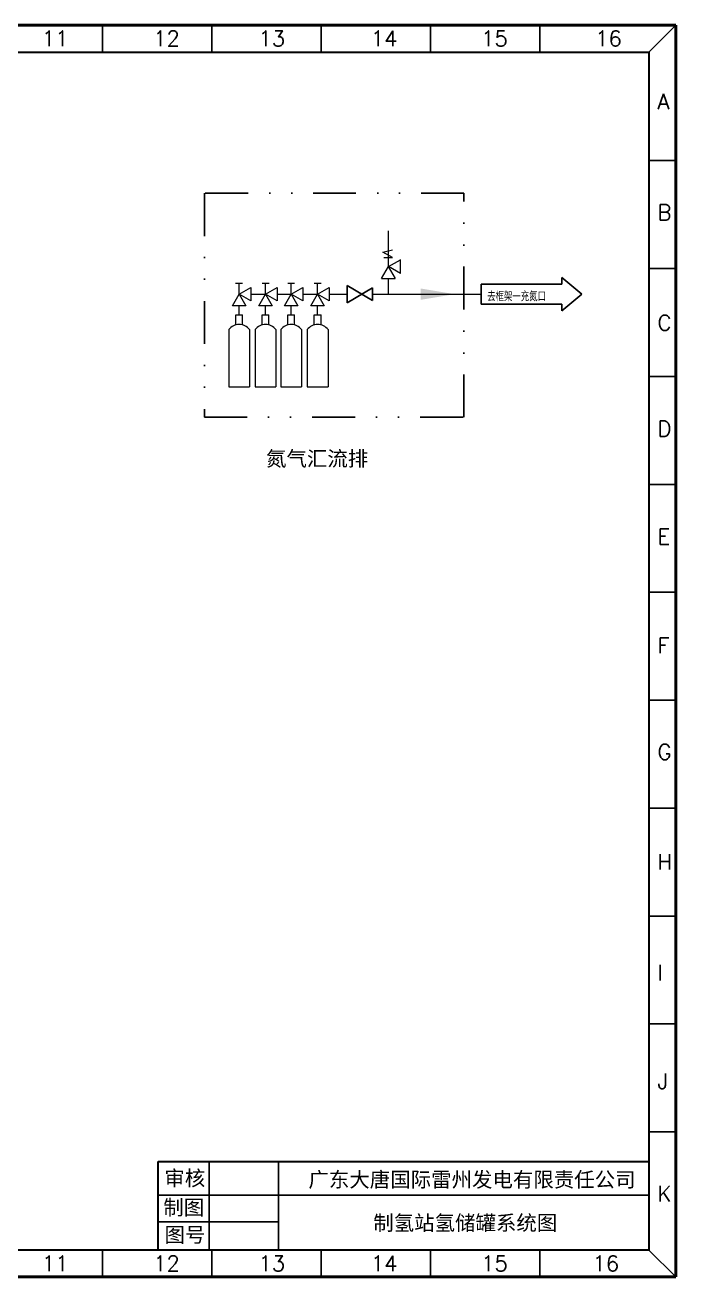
# Model space of a CAD drawing. Extents: x 3156 to 3577, y -1004 to -712.
# Drawn here: x 3424.8 to 3576.8, y -1004 to -711.7 of the extents above; entities that cross this region are included whole.
import ezdxf

# ---------------------------------------------------------------- set-up
doc = ezdxf.new("R2010")
doc.units = 0
doc.header["$LTSCALE"] = 10
doc.header["$MEASUREMENT"] = 0
doc.linetypes.add('DIVIDE', pattern=[1.25, 0.5, -0.25, 0, -0.25, 0, -0.25])
doc.layers.get('0').update_dxf_attribs({"linetype": 'CONTINUOUS'})
doc.layers.add('01', color=7, linetype='CONTINUOUS')
doc.layers.add('ASHADE', color=5, linetype='DIVIDE')
doc.layers.add('CAXA3', color=2, linetype='CONTINUOUS', lineweight=25)
doc.styles.get("Standard").update_dxf_attribs({"font": 'geditxt.shx', "width": 0.7, "bigfont": 'hztxt1.shx'})
doc.styles.add('样式 1', font='', dxfattribs={"height": 2})
doc.styles.get('样式 1').set_extended_font_data('FangSong_GB2312')

msp = doc.modelspace()

# ---------------------------------------------------------------- hatches: boundary and pattern name
at = {"linetype": 'Continuous', "lineweight": 0}
msp.add_hatch(color=7, dxfattribs=at).paths.add_polyline_path([(3525.12, -774.52), (3517.2, -775.84), (3517.2, -773.2)], flags=0)

# ---------------------------------------------------------------- linework, layer by layer
at = {"color": 0, "lineweight": 50}
for p, q in [((3155.95, -711.68), (3576.79, -711.68)), ((3576.79, -711.68), (3576.79, -1004)), ((3576.79, -1004), (3155.95, -1004))]:
    msp.add_line(p, q, dxfattribs=at)
at = {"color": 0}
for p, q in [((3442.91, -711.68), (3442.91, -717.98)), ((3468.43, -711.68), (3468.43, -717.98)), ((3493.98, -711.68), (3493.98, -717.98)), ((3519.5, -711.68), (3519.5, -717.98)), ((3545.01, -711.68), (3545.01, -717.98)), ((3570.49, -717.98), (3576.79, -711.68)), ((3576.79, -743.32), (3570.49, -743.32)), ((3576.79, -743.32), (3570.49, -743.32)), ((3576.79, -768.52), (3570.49, -768.52)), ((3576.79, -793.72), (3570.49, -793.72)), ((3576.79, -818.92), (3570.49, -818.92)), ((3576.79, -844.12), (3570.49, -844.12)), ((3576.79, -869.32), (3570.49, -869.32)), ((3576.79, -894.52), (3570.49, -894.52)), ((3576.79, -919.72), (3570.49, -919.72)), ((3576.79, -944.92), (3570.49, -944.92)), ((3576.79, -970.12), (3570.49, -970.12)), ((3467.79, -997.7), (3467.79, -977.06)), ((3483.95, -997.7), (3483.95, -977.06)), ((3455.92, -984.87), (3570.49, -984.87)), ((3472.34, -984.87), (3570.3, -984.87)), ((3455.92, -991.14), (3483.93, -991.14)), ((3442.91, -997.7), (3442.91, -1004)), ((3468.43, -997.7), (3468.43, -1004)), ((3468.43, -997.7), (3468.43, -1004)), ((3493.94, -997.7), (3493.94, -1004)), ((3493.98, -997.7), (3493.98, -1004)), ((3519.46, -997.7), (3519.46, -1004)), ((3519.5, -997.7), (3519.5, -1004)), ((3544.97, -997.7), (3544.97, -1004)), ((3545.01, -997.7), (3545.01, -1004)), ((3570.49, -997.7), (3576.79, -1004))]:
    msp.add_line(p, q, dxfattribs=at)
at = {"color": 0, "lineweight": 30}
for p, q in [((3162.25, -717.98), (3570.49, -717.98)), ((3570.49, -717.98), (3570.49, -997.7)), ((3455.92, -977.06), (3570.49, -977.06)), ((3455.92, -997.7), (3455.92, -977.06)), ((3570.49, -997.7), (3162.25, -997.7))]:
    msp.add_line(p, q, dxfattribs=at)
at = {"color": 7, "linetype": 'Continuous', "lineweight": 0}
for p, q in [((3509.63, -768.09), (3509.63, -759.75)), ((3508.33, -764.71), (3510.6, -764.14)), ((3510.6, -765.98), (3508.33, -764.71)), ((3508.03, -770.86), (3509.65, -768.05)), ((3508.61, -765.98), (3510.6, -765.98)), ((3509.61, -768.06), (3511.23, -770.86)), ((3512.46, -769.68), (3509.65, -768.06)), ((3509.66, -768.09), (3512.46, -766.47)), ((3512.47, -769.7), (3512.47, -766.46)), ((3508.01, -770.87), (3511.25, -770.87)), ((3509.63, -774.51), (3509.63, -770.87)), ((3473.23, -777.21), (3474.79, -774.51)), ((3473.97, -771.96), (3475.6, -771.96)), ((3474.79, -774.51), (3474.79, -771.96)), ((3474.79, -774.51), (3477.49, -772.95)), ((3474.79, -774.51), (3476.35, -777.21)), ((3477.49, -776.07), (3474.79, -774.51)), ((3477.49, -772.95), (3477.49, -776.07)), ((3477.49, -774.51), (3480.96, -774.51)), ((3479.4, -777.21), (3480.96, -774.51)), ((3480.14, -771.96), (3481.77, -771.96)), ((3480.96, -774.51), (3480.96, -771.96)), ((3480.96, -774.51), (3483.66, -772.95)), ((3480.96, -774.51), (3482.52, -777.21)), ((3483.66, -776.07), (3480.96, -774.51)), ((3483.66, -772.95), (3483.66, -776.07)), ((3483.66, -774.51), (3486.95, -774.51)), ((3485.39, -777.21), (3486.95, -774.51)), ((3486.13, -771.96), (3487.75, -771.96)), ((3486.95, -774.51), (3486.95, -771.96)), ((3486.95, -774.51), (3489.65, -772.95)), ((3486.95, -774.51), (3488.51, -777.21)), ((3489.65, -776.07), (3486.95, -774.51)), ((3489.65, -772.95), (3489.65, -776.07)), ((3489.65, -774.51), (3493.12, -774.51)), ((3491.56, -777.21), (3493.12, -774.51)), ((3492.3, -771.96), (3493.92, -771.96)), ((3493.12, -774.51), (3493.12, -771.96)), ((3493.12, -774.51), (3495.82, -772.95)), ((3493.12, -774.51), (3494.67, -777.21)), ((3495.82, -776.07), (3493.12, -774.51)), ((3495.82, -772.95), (3495.82, -776.07)), ((3495.82, -774.51), (3500.04, -774.51)), ((3505.96, -774.51), (3512.92, -774.51)), ((3512.92, -774.51), (3531.31, -774.51)), ((3476.35, -777.21), (3473.23, -777.21)), ((3474.79, -779.38), (3474.79, -777.21)), ((3482.52, -777.21), (3479.4, -777.21)), ((3480.96, -779.38), (3480.96, -777.21)), ((3488.51, -777.21), (3485.39, -777.21)), ((3486.95, -779.38), (3486.95, -777.21)), ((3494.67, -777.21), (3491.56, -777.21)), ((3493.12, -779.38), (3493.12, -777.21)), ((3473.99, -779.38), (3475.59, -779.38)), ((3473.99, -781.7), (3473.99, -779.38)), ((3475.59, -781.7), (3475.59, -779.38)), ((3480.16, -779.38), (3481.76, -779.38)), ((3480.16, -781.7), (3480.16, -779.38)), ((3481.76, -781.7), (3481.76, -779.38)), ((3486.14, -779.38), (3487.75, -779.38)), ((3486.14, -781.7), (3486.14, -779.38)), ((3487.75, -781.7), (3487.75, -779.38)), ((3492.31, -779.38), (3493.92, -779.38)), ((3492.31, -781.7), (3492.31, -779.38)), ((3493.92, -781.7), (3493.92, -779.38)), ((3472.37, -782.76), (3472.37, -796.12)), ((3477.21, -782.76), (3477.21, -796.12)), ((3478.54, -782.76), (3478.54, -796.12)), ((3483.38, -782.76), (3483.38, -796.12)), ((3484.53, -782.76), (3484.53, -796.12)), ((3489.37, -782.76), (3489.37, -796.12)), ((3490.7, -782.76), (3490.7, -796.12)), ((3495.54, -782.76), (3495.54, -796.12)), ((3472.37, -796.12), (3477.21, -796.12)), ((3478.54, -796.12), (3483.38, -796.12)), ((3484.53, -796.12), (3489.37, -796.12)), ((3490.7, -796.12), (3495.54, -796.12))]:
    msp.add_line(p, q, dxfattribs=at)
for centre in [(3474.79, -784.68), (3480.96, -784.68), (3486.95, -784.68), (3493.12, -784.68)]:
    msp.add_arc(centre, 3.09, 38.4856, 141.5144, dxfattribs=at)
at = {"layer": 'ASHADE', "color": 7, "ltscale": 2}
for p, q in [((3466.67, -750.94), (3466.67, -803.26)), ((3527.27, -750.94), (3466.67, -750.94)), ((3527.27, -803.26), (3527.27, -750.94)), ((3466.67, -803.26), (3527.27, -803.26))]:
    msp.add_line(p, q, dxfattribs=at)
at = {"layer": 'CAXA3', "color": 7, "linetype": 'Continuous', "lineweight": 25}
for p, q in [((3550.12, -770.61), (3550.12, -772.17)), ((3554.8, -774.51), (3550.12, -770.61)), ((3500.04, -776.53), (3500.04, -772.48)), ((3505.96, -775.99), (3500.04, -772.48)), ((3505.96, -773.03), (3500.04, -776.53)), ((3505.96, -775.99), (3505.96, -773.03)), ((3531.31, -776.85), (3531.31, -772.17)), ((3531.31, -772.17), (3550.12, -772.17)), ((3554.8, -774.51), (3550.12, -778.41)), ((3550.12, -776.85), (3531.31, -776.85)), ((3550.12, -776.85), (3550.12, -778.41))]:
    msp.add_line(p, q, dxfattribs=at)

# ---------------------------------------------------------------- texts
at = {"color": 0}
for s, height, p in [('11', 3.616, (3428.72, -716.63)), ('12', 3.616, (3454.76, -716.63)), ('13', 3.616, (3479.31, -716.63)), ('14', 3.616, (3505.55, -716.63)), ('15', 3.616, (3531.29, -716.63)), ('16', 3.616, (3557.93, -716.63)), ('A', 3.62, (3572.45, -731.33)), ('B', 3.62, (3572.45, -757.23)), ('C', 3.62, (3572.45, -783.01)), ('D', 3.62, (3572.45, -807.74)), ('E', 3.62, (3572.45, -832.94)), ('F', 3.62, (3572.45, -858.37)), ('G', 3.62, (3572.45, -883.21)), ('H', 3.62, (3572.45, -908.88)), ('I', 3.62, (3572.45, -934.77)), ('J', 3.62, (3572.45, -960.09)), ('K', 3.62, (3572.45, -986.34)), ('11', 3.616, (3428.72, -1002.65)), ('12', 3.616, (3454.76, -1002.65)), ('13', 3.616, (3479.31, -1002.65)), ('14', 3.616, (3505.55, -1002.65)), ('15', 3.616, (3531.29, -1002.65)), ('16', 3.616, (3557.32, -1002.65))]:
    msp.add_text(s, height=height, dxfattribs=at).set_placement(p)
at = {"color": 0, "char_height": 3.5, "width": 115.1998, "attachment_point": 5, "style": '样式 1'}
for s, insert in [('{\\fFangSong_GB2312|b0|i0|c134|p49;审核}', (3462.1, -981.12)), ('广东大唐国际雷州发电有限责任公司', (3529.16, -981.47)), ('{\\fFangSong_GB2312|b0|i0|c134|p49;制图}', (3461.86, -987.95)), ('{\\fSimSun|b0|i0|c134|p2;制氢站氢储罐系统图}', (3527.59, -991.56)), ('{\\fFangSong|b0|i0|c134|p49;图号}', (3462.15, -994.33))]:
    msp.add_mtext(s, dxfattribs=dict(at, insert=insert))
at = {"layer": '01', "color": 7, "style": '样式 1', "width": 0.7}
msp.add_text('去框架一充氮口', height=2, dxfattribs=at).set_placement((3532.71, -775.96))
at = {"layer": '01', "insert": (3481.06, -811.16), "char_height": 3.5, "attachment_point": 1, "style": '样式 1'}
msp.add_mtext_dynamic_manual_height_columns('氮气汇流排', width=35.5851, gutter_width=15, heights=[0], dxfattribs=at)

doc.saveas('drawing.dxf')
